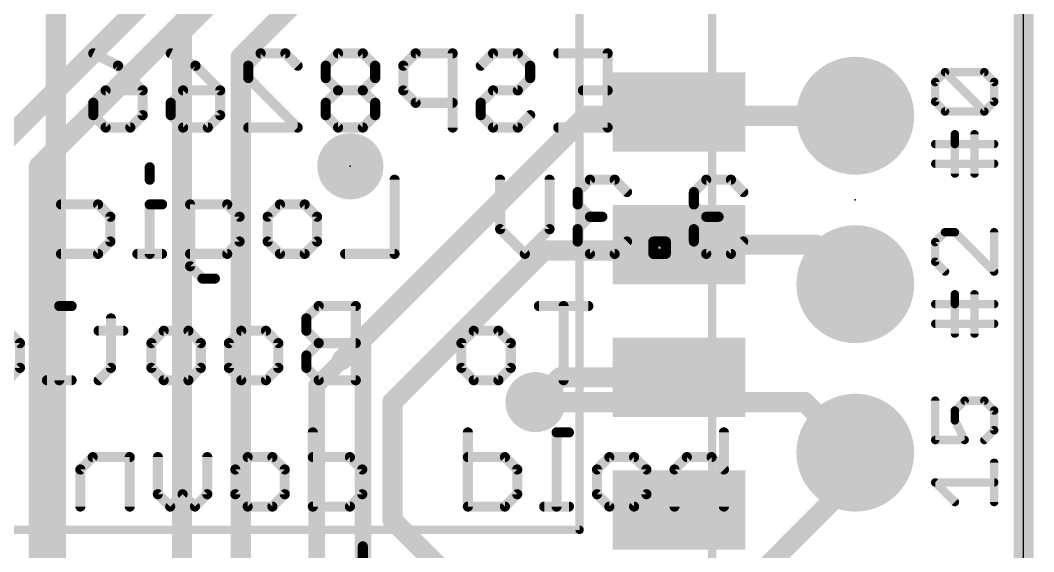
# Model space of a CAD drawing. Extents: x -0.2 to 25.6, y -0.2 to 38.2.
# Drawn here: x 10.26 to 25.55, y 15.02 to 23.03 of the extents above; entities that cross this region are included whole.
import ezdxf

# ---------------------------------------------------------------- set-up
doc = ezdxf.new("R2010")
doc.units = 0
for name, color, linetype in [('1', 12, 'CONTINUOUS'), ('16', 132, 'CONTINUOUS'), ('17', 110, 'CONTINUOUS'), ('18', 110, 'CONTINUOUS'), ('20', 53, 'CONTINUOUS'), ('21', 40, 'CONTINUOUS'), ('22', 6, 'CONTINUOUS'), ('23', 53, 'CONTINUOUS')]:
    doc.layers.add(name, color=color, linetype=linetype)

# ---------------------------------------------------------------- blocks, each defined once
blk = doc.blocks.new('PIE')
at = {"const_width": 0.5}
blk.add_lwpolyline([(0, -0.25, 1), (0, 0.25, 1), (0, -0.25)], format="xyb", dxfattribs=at)
blk = doc.blocks.new('ROUNDP')
at = {"const_width": 0.5}
blk.add_lwpolyline([(0, -0.25, 1), (0, 0.25, 1), (0, -0.25)], format="xyb", dxfattribs=at)
blk = doc.blocks.new('RECT')
blk.add_solid([(-0.5, -0.5), (0.5, -0.5), (-0.5, 0.5), (0.5, 0.5)])
blk = doc.blocks.new('ROUNDV')
at = {"const_width": 0.5}
blk.add_lwpolyline([(0, -0.25, 1), (0, 0.25, 1), (0, -0.25)], format="xyb", dxfattribs=at)

msp = doc.modelspace()

# ---------------------------------------------------------------- linework, layer by layer
at = {"layer": '1'}
for points, const_width in [([(25.4, 32.512), (25.4, 0)], 0.3048), ([(13.589, 22.479), (18.756, 27.646)], 0.3048), ([(12.7, 22.86), (13.716, 23.876)], 0.3048), ([(10.795, 23.749), (10.795, 13.081)], 0.3048), ([(12.7, 13.081), (12.7, 22.86)], 0.3048), ([(13.589, 11.43), (13.589, 22.479)], 0.3048), ([(15.113, 17.907), (18.796, 21.59)], 0.3048), ([(18.796, 21.59), (20.144, 21.59)], 0.3048), ([(20.144, 21.59), (20.2, 21.646)], 0.3048), ([(20.144, 21.59), (22.86, 21.59)], 0.3048), ([(20.112, 19.558), (20.2, 19.646)], 0.3048), ([(20.2, 19.646), (22.264, 19.646)], 0.3048), ([(22.264, 19.646), (22.86, 19.05)], 0.3048), ([(15.875, 17.272), (18.161, 19.558)], 0.3048), ([(18.161, 19.558), (20.112, 19.558)], 0.3048), ([(14.732, 17.526), (15.113, 17.907)], 0.254), ([(18.408, 17.646), (18.034, 17.272)], 0.3048), ([(20.2, 17.646), (18.408, 17.646)], 0.3048), ([(14.732, 13.015), (14.732, 17.526)], 0.254), ([(15.875, 15.494), (15.875, 17.272)], 0.3048), ([(22.86, 16.129), (22.86, 16.51)], 0.3048), ([(21.336, 14.605), (22.86, 16.129)], 0.3048), ([(15.875, 15.494), (18.161, 13.208)], 0.3048)]:
    msp.add_lwpolyline(points, dxfattribs=dict(at, const_width=const_width))
for points, const_width in [([(12.7762, 22.86, 1), (12.6238, 22.86)], 0.1524), ([(12.6461, 22.9139, 1), (12.7539, 22.8061)], 0.1524), ([(13.6652, 22.479, 1), (13.5128, 22.479)], 0.1524), ([(13.5351, 22.5329, 1), (13.6429, 22.4251)], 0.1524), ([(18.796, 21.6662, 1), (18.796, 21.5138)], 0.1524), ([(18.8499, 21.5361, 1), (18.7421, 21.6439)], 0.1524), ([(20.144, 21.6662, 1), (20.144, 21.5138)], 0.1524), ([(20.0901, 21.6439, 1), (20.1979, 21.5361)], 0.1524), ([(20.144, 21.5138, 1), (20.144, 21.6662)], 0.1524), ([(20.2539, 21.5921, 1), (20.1461, 21.6999)], 0.1524), ([(22.86, 21.5138, 1), (22.86, 21.6662)], 0.1524), ([(20.2, 19.7222, 1), (20.2, 19.5698)], 0.1524), ([(20.2539, 19.5921, 1), (20.1461, 19.6999)], 0.1524), ([(22.3179, 19.6999, 1), (22.2101, 19.5921)], 0.1524), ([(22.264, 19.5698, 1), (22.264, 19.7222)], 0.1524), ([(18.161, 19.6342, 1), (18.161, 19.4818)], 0.1524), ([(18.2149, 19.5041, 1), (18.1071, 19.6119)], 0.1524), ([(20.0581, 19.6119, 1), (20.1659, 19.5041)], 0.1524), ([(20.112, 19.4818, 1), (20.112, 19.6342)], 0.1524), ([(22.8061, 18.9961, 1), (22.9139, 19.1039)], 0.1524), ([(15.0591, 17.9609, 1), (15.1669, 17.8531)], 0.1524), ([(15.1579, 17.8621, 1), (15.0681, 17.9519)], 0.127), ([(18.408, 17.7222, 1), (18.408, 17.5698)], 0.1524), ([(18.4619, 17.5921, 1), (18.3541, 17.6999)], 0.1524), ([(20.2, 17.5698, 1), (20.2, 17.7222)], 0.1524), ([(14.7955, 17.526, 1), (14.6685, 17.526)], 0.127), ([(14.6871, 17.5709, 1), (14.7769, 17.4811)], 0.127), ([(15.9512, 17.272, 1), (15.7988, 17.272)], 0.1524), ([(15.8211, 17.3259, 1), (15.9289, 17.2181)], 0.1524), ([(17.9801, 17.3259, 1), (18.0879, 17.2181)], 0.1524), ([(22.9362, 16.51, 1), (22.7838, 16.51)], 0.1524), ([(22.9139, 16.0751, 1), (22.8061, 16.1829)], 0.1524), ([(22.7838, 16.129, 1), (22.9362, 16.129)], 0.1524), ([(15.9289, 15.5479, 1), (15.8211, 15.4401)], 0.1524), ([(15.7988, 15.494, 1), (15.9512, 15.494)], 0.1524)]:
    msp.add_lwpolyline(points, format="xyb", dxfattribs=dict(at, const_width=const_width))
at = {"layer": '16'}
for points, const_width in [([(25.4, 32.512), (25.4, 0)], 0.3048), ([(10.541, 20.828), (13.589, 23.876)], 0.3048), ([(8.382, 19.558), (12.192, 23.368)], 0.3048), ([(15.4305, 18.2245), (18.796, 21.59)], 0.254), ([(18.796, 21.59), (22.86, 21.59)], 0.254), ([(10.541, 9.779), (10.541, 20.828)], 0.3048), ([(15.4305, 8.8265), (15.4305, 18.2245)], 0.254), ([(18.034, 17.272), (22.098, 17.272)], 0.3048), ([(22.098, 17.272), (22.86, 16.51)], 0.3048)]:
    msp.add_lwpolyline(points, dxfattribs=dict(at, const_width=const_width))
for points, const_width in [([(18.796, 21.6535, 1), (18.796, 21.5265)], 0.127), ([(18.8409, 21.5451, 1), (18.7511, 21.6349)], 0.127), ([(22.86, 21.5265, 1), (22.86, 21.6535)], 0.127), ([(10.6172, 20.828, 1), (10.4648, 20.828)], 0.1524), ([(10.4871, 20.8819, 1), (10.5949, 20.7741)], 0.1524), ([(15.494, 18.2245, 1), (15.367, 18.2245)], 0.127), ([(15.3856, 18.2694, 1), (15.4754, 18.1796)], 0.127), ([(18.034, 17.3482, 1), (18.034, 17.1958)], 0.1524), ([(22.1519, 17.3259, 1), (22.0441, 17.2181)], 0.1524), ([(22.098, 17.1958, 1), (22.098, 17.3482)], 0.1524), ([(22.8061, 16.4561, 1), (22.9139, 16.5639)], 0.1524)]:
    msp.add_lwpolyline(points, format="xyb", dxfattribs=dict(at, const_width=const_width))
at = {"layer": '20'}
msp.add_line((25.4, 2.54), (25.4, 35.56), dxfattribs=at)
at = {"layer": '21', "const_width": 0.127}
for points in [[(20.7, 38.146), (20.7, 14.146)], [(18.7, 30.346), (18.7, 15.346)], [(24.0657, 22.0984), (24.214, 22.2467)], [(24.214, 22.2467), (24.8072, 22.2467)], [(24.8072, 21.6535), (24.214, 22.2467)], [(24.8072, 22.2467), (24.9555, 22.0984)], [(24.0657, 21.8018), (24.0657, 22.0984)], [(24.9555, 22.0984), (24.9555, 21.8018)], [(24.214, 21.6535), (24.0657, 21.8018)], [(24.8072, 21.6535), (24.214, 21.6535)], [(24.9555, 21.8018), (24.8072, 21.6535)], [(24.3623, 21.1629), (24.3623, 21.3112)], [(24.6589, 20.718), (24.6589, 21.3112)], [(24.0657, 21.1629), (24.9555, 21.1629)], [(24.3623, 20.718), (24.3623, 21.1629)], [(24.9555, 20.8663), (24.0657, 20.8663)], [(24.214, 19.8337), (24.0657, 19.6854)], [(24.3623, 19.8337), (24.214, 19.8337)], [(24.9555, 19.2405), (24.3623, 19.8337)], [(24.9555, 19.8337), (24.9555, 19.2405)], [(24.0657, 19.6854), (24.0657, 19.3888)], [(24.0657, 19.3888), (24.214, 19.2405)], [(24.0657, 18.7499), (24.9555, 18.7499)], [(24.3623, 18.7499), (24.3623, 18.8982)], [(24.3623, 18.305), (24.3623, 18.7499)], [(24.6589, 18.305), (24.6589, 18.8982)], [(24.9555, 18.4533), (24.0657, 18.4533)], [(24.0657, 17.2937), (24.0657, 16.7005)], [(24.3623, 17.1454), (24.5106, 17.2937)], [(24.5106, 17.2937), (24.8072, 17.2937)], [(24.8072, 17.2937), (24.9555, 17.1454)], [(24.3623, 16.9971), (24.3623, 17.1454)], [(24.9555, 17.1454), (24.9555, 16.8488)], [(24.5106, 16.7005), (24.3623, 16.9971)], [(24.9555, 16.8488), (24.8072, 16.7005)], [(24.0657, 16.7005), (24.5106, 16.7005)], [(24.9555, 15.765), (24.9555, 16.3582)], [(24.3623, 15.765), (24.0657, 16.0616)], [(24.0657, 16.0616), (24.9555, 16.0616)], [(18.7, 15.346), (6.7, 15.346)]]:
    msp.add_lwpolyline(points, dxfattribs=at)
at = {"layer": '21', "const_width": 0.0635}
for points in [[(24.214, 22.2784, 1), (24.214, 22.2149)], [(24.2365, 22.2691, 1), (24.1916, 22.2242)], [(24.2365, 22.2242, 1), (24.1916, 22.2691)], [(24.8297, 22.2691, 1), (24.7848, 22.2242)], [(24.8072, 22.2149, 1), (24.8072, 22.2784)], [(24.0975, 22.0984, 1), (24.034, 22.0984)], [(24.0433, 22.1208, 1), (24.0882, 22.0759)], [(24.9872, 22.0984, 1), (24.9238, 22.0984)], [(24.933, 22.0759, 1), (24.978, 22.1208)], [(24.0882, 21.8242, 1), (24.0433, 21.7793)], [(24.034, 21.8018, 1), (24.0975, 21.8018)], [(24.214, 21.6852, 1), (24.214, 21.6218)], [(24.8072, 21.6218, 1), (24.8072, 21.6852)], [(24.9238, 21.8018, 1), (24.9872, 21.8018)], [(24.978, 21.7793, 1), (24.933, 21.8242)], [(24.1916, 21.631, 1), (24.2365, 21.676)], [(24.7848, 21.676, 1), (24.8297, 21.631)], [(24.7848, 21.631, 1), (24.8297, 21.676)], [(24.3941, 21.3112, 1), (24.3306, 21.3112)], [(24.6907, 21.3112, 1), (24.6272, 21.3112)], [(24.0657, 21.1946, 1), (24.0657, 21.1311)], [(24.3941, 21.1629, 1), (24.3306, 21.1629)], [(24.3306, 21.1629, 1), (24.3941, 21.1629)], [(24.9555, 21.1311, 1), (24.9555, 21.1946)], [(24.0657, 20.898, 1), (24.0657, 20.8345)], [(24.9555, 20.8345, 1), (24.9555, 20.898)], [(24.3306, 20.718, 1), (24.3941, 20.718)], [(24.6272, 20.718, 1), (24.6907, 20.718)], [(24.214, 19.8654, 1), (24.214, 19.8019)], [(24.2365, 19.8112, 1), (24.1916, 19.8561)], [(24.3848, 19.8561, 1), (24.3399, 19.8112)], [(24.3623, 19.8019, 1), (24.3623, 19.8654)], [(24.9872, 19.8337, 1), (24.9238, 19.8337)], [(24.0975, 19.6854, 1), (24.034, 19.6854)], [(24.0433, 19.7078, 1), (24.0882, 19.6629)], [(24.0882, 19.4112, 1), (24.0433, 19.3663)], [(24.034, 19.3888, 1), (24.0975, 19.3888)], [(24.1916, 19.218, 1), (24.2365, 19.263)], [(24.9238, 19.2405, 1), (24.9872, 19.2405)], [(24.933, 19.218, 1), (24.978, 19.263)], [(24.0657, 18.7816, 1), (24.0657, 18.7181)], [(24.3941, 18.8982, 1), (24.3306, 18.8982)], [(24.3941, 18.7499, 1), (24.3306, 18.7499)], [(24.6907, 18.8982, 1), (24.6272, 18.8982)], [(24.9555, 18.7181, 1), (24.9555, 18.7816)], [(24.3306, 18.7499, 1), (24.3941, 18.7499)], [(24.0657, 18.485, 1), (24.0657, 18.4215)], [(24.9555, 18.4215, 1), (24.9555, 18.485)], [(24.3306, 18.305, 1), (24.3941, 18.305)], [(24.6272, 18.305, 1), (24.6907, 18.305)], [(24.0975, 17.2937, 1), (24.034, 17.2937)], [(24.5106, 17.3254, 1), (24.5106, 17.2619)], [(24.5331, 17.2712, 1), (24.4882, 17.3161)], [(24.8297, 17.3161, 1), (24.7848, 17.2712)], [(24.8072, 17.2619, 1), (24.8072, 17.3254)], [(24.3941, 17.1454, 1), (24.3306, 17.1454)], [(24.3399, 17.1678, 1), (24.3848, 17.1229)], [(24.9872, 17.1454, 1), (24.9238, 17.1454)], [(24.933, 17.1229, 1), (24.978, 17.1678)], [(24.3907, 17.0113, 1), (24.3339, 16.9829)], [(24.3306, 16.9971, 1), (24.3941, 16.9971)], [(24.9238, 16.8488, 1), (24.9872, 16.8488)], [(24.978, 16.8263, 1), (24.933, 16.8712)], [(24.0657, 16.7323, 1), (24.0657, 16.6688)], [(24.034, 16.7005, 1), (24.0975, 16.7005)], [(24.4822, 16.6863, 1), (24.539, 16.7147)], [(24.5106, 16.6688, 1), (24.5106, 16.7323)], [(24.7848, 16.723, 1), (24.8297, 16.678)], [(24.9872, 16.3582, 1), (24.9238, 16.3582)], [(24.0657, 16.0933, 1), (24.0657, 16.0298)], [(24.0882, 16.084, 1), (24.0433, 16.0391)], [(24.9555, 16.0298, 1), (24.9555, 16.0933)], [(24.3399, 15.7425, 1), (24.3848, 15.7874)], [(24.9238, 15.765, 1), (24.9872, 15.765)], [(18.6683, 15.346, 1), (18.7317, 15.346)], [(18.7, 15.3142, 1), (18.7, 15.3778)]]:
    msp.add_lwpolyline(points, format="xyb", dxfattribs=at)
at = {"layer": '22', "const_width": 0.1524}
for points in [[(11.3613, 22.5308), (11.7342, 22.3443)], [(12.5307, 22.5308), (12.9036, 22.3443)], [(13.7001, 22.3443), (13.8865, 22.5308)], [(13.8865, 22.5308), (14.2594, 22.5308)], [(14.2594, 22.5308), (14.4458, 22.3443)], [(15.0559, 22.5308), (14.8695, 22.3443)], [(15.4288, 22.5308), (15.0559, 22.5308)], [(15.6152, 22.3443), (15.4288, 22.5308)], [(16.2253, 22.5308), (16.0389, 22.3443)], [(16.7846, 22.5308), (16.2253, 22.5308)], [(16.7846, 21.4122), (16.7846, 22.5308)], [(17.2083, 22.3443), (17.3947, 22.5308)], [(17.3947, 22.5308), (17.7676, 22.5308)], [(17.7676, 22.5308), (17.954, 22.3443)], [(18.3777, 22.5308), (19.1234, 22.5308)], [(19.1234, 22.5308), (19.1234, 21.4122)], [(11.7342, 22.3443), (12.107, 21.9715)], [(12.9036, 22.3443), (13.2764, 21.9715)], [(13.7001, 22.1579), (13.7001, 22.3443)], [(14.8695, 22.3443), (14.8695, 22.1579)], [(15.6152, 22.1579), (15.6152, 22.3443)], [(16.0389, 22.3443), (16.0389, 21.9715)], [(17.954, 22.3443), (17.954, 22.1579)], [(14.4458, 21.4122), (13.7001, 22.1579)], [(14.8695, 22.1579), (15.0559, 21.9715)], [(15.4288, 21.9715), (15.6152, 22.1579)], [(17.954, 22.1579), (17.7676, 21.9715)], [(11.3613, 21.7851), (11.5477, 21.9715)], [(11.5477, 21.9715), (12.107, 21.9715)], [(12.107, 21.9715), (12.107, 21.5986)], [(12.5307, 21.7851), (12.7171, 21.9715)], [(12.7171, 21.9715), (13.2764, 21.9715)], [(13.2764, 21.9715), (13.2764, 21.5986)], [(15.0559, 21.9715), (14.8695, 21.7851)], [(15.4288, 21.9715), (15.0559, 21.9715)], [(15.6152, 21.7851), (15.4288, 21.9715)], [(16.0389, 21.9715), (16.2253, 21.7851)], [(17.3947, 21.9715), (17.2083, 21.7851)], [(17.7676, 21.9715), (17.3947, 21.9715)], [(19.1234, 21.9715), (18.7505, 21.9715)], [(11.3613, 21.5986), (11.3613, 21.7851)], [(12.5307, 21.5986), (12.5307, 21.7851)], [(14.8695, 21.7851), (14.8695, 21.5986)], [(15.6152, 21.5986), (15.6152, 21.7851)], [(16.2253, 21.7851), (16.7846, 21.7851)], [(17.2083, 21.7851), (17.2083, 21.5986)], [(11.5477, 21.4122), (11.3613, 21.5986)], [(12.107, 21.5986), (11.9206, 21.4122)], [(12.7171, 21.4122), (12.5307, 21.5986)], [(13.2764, 21.5986), (13.09, 21.4122)], [(14.8695, 21.5986), (15.0559, 21.4122)], [(15.4288, 21.4122), (15.6152, 21.5986)], [(17.2083, 21.5986), (17.3947, 21.4122)], [(17.7676, 21.4122), (17.954, 21.5986)], [(11.9206, 21.4122), (11.5477, 21.4122)], [(13.09, 21.4122), (12.7171, 21.4122)], [(13.7001, 21.4122), (14.4458, 21.4122)], [(15.0559, 21.4122), (15.4288, 21.4122)], [(17.3947, 21.4122), (17.7676, 21.4122)], [(19.1234, 21.4122), (18.3777, 21.4122)], [(12.2129, 20.8122), (12.2129, 20.6258)], [(15.9076, 20.6258), (15.9076, 19.5072)], [(17.5007, 19.8801), (17.5007, 20.6258)], [(18.2464, 20.6258), (18.2464, 19.8801)], [(18.8565, 20.6258), (18.67, 20.4393)], [(19.2293, 20.6258), (18.8565, 20.6258)], [(19.4157, 20.4393), (19.2293, 20.6258)], [(20.6106, 20.6258), (20.4241, 20.4393)], [(20.9834, 20.6258), (20.6106, 20.6258)], [(21.1698, 20.4393), (20.9834, 20.6258)], [(18.67, 20.4393), (18.67, 20.2529)], [(20.4241, 20.4393), (20.4241, 20.2529)], [(10.8741, 20.2529), (11.4333, 20.2529)], [(11.4333, 20.2529), (11.6198, 20.0665)], [(12.3994, 20.2529), (12.2129, 20.2529)], [(12.2129, 20.2529), (12.2129, 19.5072)], [(12.8231, 19.3208), (12.8231, 20.2529)], [(12.8231, 20.2529), (13.3823, 20.2529)], [(13.3823, 20.2529), (13.5688, 20.0665)], [(13.9925, 20.0665), (14.1789, 20.2529)], [(14.1789, 20.2529), (14.5517, 20.2529)], [(14.5517, 20.2529), (14.7382, 20.0665)], [(18.67, 20.2529), (18.8565, 20.0665)], [(20.4241, 20.2529), (20.6106, 20.0665)], [(11.6198, 20.0665), (11.6198, 19.6936)], [(13.5688, 20.0665), (13.5688, 19.6936)], [(13.9925, 19.6936), (13.9925, 20.0665)], [(14.7382, 20.0665), (14.7382, 19.6936)], [(18.8565, 20.0665), (18.67, 19.8801)], [(18.8565, 20.0665), (19.0429, 20.0665)], [(20.6106, 20.0665), (20.4241, 19.8801)], [(20.6106, 20.0665), (20.797, 20.0665)], [(17.8735, 19.5072), (17.5007, 19.8801)], [(18.2464, 19.8801), (17.8735, 19.5072)], [(18.67, 19.8801), (18.67, 19.6936)], [(20.4241, 19.8801), (20.4241, 19.6936)], [(11.6198, 19.6936), (11.4333, 19.5072)], [(13.5688, 19.6936), (13.3823, 19.5072)], [(14.1789, 19.5072), (13.9925, 19.6936)], [(14.7382, 19.6936), (14.5517, 19.5072)], [(18.67, 19.6936), (18.8565, 19.5072)], [(19.2293, 19.5072), (19.4157, 19.6936)], [(20.0004, 19.6936), (19.814, 19.6936)], [(19.814, 19.6936), (19.814, 19.5072)], [(20.0004, 19.5072), (20.0004, 19.6936)], [(20.4241, 19.6936), (20.6106, 19.5072)], [(20.9834, 19.5072), (21.1698, 19.6936)], [(11.4333, 19.5072), (10.8741, 19.5072)], [(12.3994, 19.5072), (12.0265, 19.5072)], [(13.3823, 19.5072), (12.8231, 19.5072)], [(14.5517, 19.5072), (14.1789, 19.5072)], [(15.9076, 19.5072), (15.1619, 19.5072)], [(18.8565, 19.5072), (19.2293, 19.5072)], [(19.814, 19.5072), (20.0004, 19.5072)], [(20.6106, 19.5072), (20.9834, 19.5072)], [(13.0095, 19.1344), (12.8231, 19.3208)], [(13.1959, 19.1344), (13.0095, 19.1344)], [(11.0351, 18.7208), (10.8486, 18.7208)], [(10.8486, 18.7208), (10.8486, 17.6022)], [(14.7636, 18.7208), (14.5772, 18.5343)], [(15.3229, 18.7208), (14.7636, 18.7208)], [(15.3229, 17.6022), (15.3229, 18.7208)], [(18.831, 18.7208), (18.0853, 18.7208)], [(18.4582, 17.6022), (18.4582, 18.7208)], [(11.6282, 18.5343), (11.6282, 17.7886)], [(14.5772, 18.5343), (14.5772, 18.3479)], [(10.069, 18.3479), (10.2555, 18.1615)], [(11.8147, 18.3479), (11.4418, 18.3479)], [(12.2384, 18.1615), (12.4248, 18.3479)], [(12.4248, 18.3479), (12.7976, 18.3479)], [(12.7976, 18.3479), (12.9841, 18.1615)], [(13.4078, 18.1615), (13.5942, 18.3479)], [(13.5942, 18.3479), (13.967, 18.3479)], [(13.967, 18.3479), (14.1535, 18.1615)], [(14.5772, 18.3479), (14.7636, 18.1615)], [(16.9159, 18.1615), (17.1024, 18.3479)], [(17.1024, 18.3479), (17.4752, 18.3479)], [(17.4752, 18.3479), (17.6617, 18.1615)], [(10.2555, 18.1615), (10.2555, 17.7886)], [(12.2384, 17.7886), (12.2384, 18.1615)], [(12.9841, 18.1615), (12.9841, 17.7886)], [(13.4078, 17.7886), (13.4078, 18.1615)], [(14.1535, 18.1615), (14.1535, 17.7886)], [(14.7636, 18.1615), (14.5772, 17.975)], [(15.3229, 18.1615), (14.7636, 18.1615)], [(16.9159, 17.7886), (16.9159, 18.1615)], [(17.6617, 18.1615), (17.6617, 17.7886)], [(14.5772, 17.975), (14.5772, 17.7886)], [(10.2555, 17.7886), (10.069, 17.6022)], [(11.6282, 17.7886), (11.4418, 17.6022)], [(12.4248, 17.6022), (12.2384, 17.7886)], [(12.9841, 17.7886), (12.7976, 17.6022)], [(13.5942, 17.6022), (13.4078, 17.7886)], [(14.1535, 17.7886), (13.967, 17.6022)], [(14.5772, 17.7886), (14.7636, 17.6022)], [(17.1024, 17.6022), (16.9159, 17.7886)], [(17.6617, 17.7886), (17.4752, 17.6022)], [(11.0351, 17.6022), (10.6622, 17.6022)], [(12.7976, 17.6022), (12.4248, 17.6022)], [(13.967, 17.6022), (13.5942, 17.6022)], [(14.7636, 17.6022), (15.3229, 17.6022)], [(17.4752, 17.6022), (17.1024, 17.6022)], [(14.6746, 16.8158), (14.6746, 15.6972)], [(17.0134, 16.8158), (17.0134, 15.6972)], [(18.5387, 16.8158), (18.3523, 16.8158)], [(18.3523, 16.8158), (18.3523, 15.6972)], [(20.8775, 16.8158), (20.8775, 15.6972)], [(11.3528, 16.4429), (11.1664, 16.2565)], [(11.9121, 16.4429), (11.3528, 16.4429)], [(11.9121, 15.6972), (11.9121, 16.4429)], [(12.3358, 15.8836), (12.3358, 16.4429)], [(13.0815, 16.4429), (13.0815, 15.8836)], [(13.5052, 16.2565), (13.6916, 16.4429)], [(13.6916, 16.4429), (14.0645, 16.4429)], [(14.0645, 16.4429), (14.2509, 16.2565)], [(15.2339, 16.4429), (14.6746, 16.4429)], [(15.4203, 16.2565), (15.2339, 16.4429)], [(17.5727, 16.4429), (17.0134, 16.4429)], [(17.7591, 16.2565), (17.5727, 16.4429)], [(18.9624, 16.2565), (19.1488, 16.4429)], [(19.1488, 16.4429), (19.5217, 16.4429)], [(19.5217, 16.4429), (19.7081, 16.2565)], [(20.3182, 16.4429), (20.1318, 16.2565)], [(20.6911, 16.4429), (20.3182, 16.4429)], [(20.8775, 16.2565), (20.6911, 16.4429)], [(11.1664, 16.2565), (11.1664, 15.6972)], [(13.5052, 15.8836), (13.5052, 16.2565)], [(14.2509, 16.2565), (14.2509, 15.8836)], [(15.4203, 15.8836), (15.4203, 16.2565)], [(17.7591, 15.8836), (17.7591, 16.2565)], [(18.9624, 15.8836), (18.9624, 16.2565)], [(19.7081, 16.2565), (19.7081, 15.8836)], [(20.1318, 16.2565), (20.1318, 15.6972)], [(12.5222, 15.6972), (12.3358, 15.8836)], [(12.7087, 15.8836), (12.5222, 15.6972)], [(12.8951, 15.6972), (12.7087, 15.8836)], [(13.0815, 15.8836), (12.8951, 15.6972)], [(13.6916, 15.6972), (13.5052, 15.8836)], [(14.2509, 15.8836), (14.0645, 15.6972)], [(15.2339, 15.6972), (15.4203, 15.8836)], [(17.5727, 15.6972), (17.7591, 15.8836)], [(19.1488, 15.6972), (18.9624, 15.8836)], [(19.7081, 15.8836), (19.5217, 15.6972)], [(14.0645, 15.6972), (13.6916, 15.6972)], [(14.6746, 15.6972), (15.2339, 15.6972)], [(17.0134, 15.6972), (17.5727, 15.6972)], [(18.5387, 15.6972), (18.1659, 15.6972)], [(19.5217, 15.6972), (19.1488, 15.6972)], [(15.4288, 15.0972), (15.4288, 14.9108)]]:
    msp.add_lwpolyline(points, dxfattribs=at)
at = {"layer": '22', "const_width": 0.0762}
for points in [[(11.3784, 22.5648, 1), (11.3443, 22.4967)], [(12.5477, 22.5648, 1), (12.5137, 22.4967)], [(13.8865, 22.5689, 1), (13.8865, 22.4927)], [(13.9135, 22.5038, 1), (13.8596, 22.5577)], [(14.2863, 22.5577, 1), (14.2324, 22.5038)], [(14.2594, 22.4927, 1), (14.2594, 22.5689)], [(15.0559, 22.5689, 1), (15.0559, 22.4927)], [(15.0829, 22.5038, 1), (15.029, 22.5577)], [(15.4557, 22.5577, 1), (15.4018, 22.5038)], [(15.4288, 22.4927, 1), (15.4288, 22.5689)], [(16.2253, 22.5689, 1), (16.2253, 22.4927)], [(16.2523, 22.5038, 1), (16.1984, 22.5577)], [(16.8227, 22.5308, 1), (16.7465, 22.5308)], [(16.7846, 22.4927, 1), (16.7846, 22.5689)], [(17.3947, 22.5689, 1), (17.3947, 22.4927)], [(17.4217, 22.5038, 1), (17.3678, 22.5577)], [(17.7945, 22.5577, 1), (17.7406, 22.5038)], [(17.7676, 22.4927, 1), (17.7676, 22.5689)], [(18.3777, 22.5689, 1), (18.3777, 22.4927)], [(19.1615, 22.5308, 1), (19.0853, 22.5308)], [(19.1234, 22.4927, 1), (19.1234, 22.5689)], [(11.7611, 22.3713, 1), (11.7072, 22.3174)], [(11.7171, 22.3103, 1), (11.7512, 22.3784)], [(12.9305, 22.3713, 1), (12.8766, 22.3174)], [(12.8865, 22.3103, 1), (12.9206, 22.3784)], [(13.7382, 22.3443, 1), (13.662, 22.3443)], [(13.6732, 22.3713, 1), (13.727, 22.3174)], [(14.4189, 22.3174, 1), (14.4728, 22.3713)], [(14.9076, 22.3443, 1), (14.8314, 22.3443)], [(14.8426, 22.3713, 1), (14.8964, 22.3174)], [(15.6533, 22.3443, 1), (15.5771, 22.3443)], [(15.5883, 22.3174, 1), (15.6421, 22.3713)], [(16.077, 22.3443, 1), (16.0008, 22.3443)], [(16.012, 22.3713, 1), (16.0658, 22.3174)], [(17.1814, 22.3713, 1), (17.2352, 22.3174)], [(17.9921, 22.3443, 1), (17.9159, 22.3443)], [(17.9271, 22.3174, 1), (17.9809, 22.3713)], [(13.662, 22.1579, 1), (13.7382, 22.1579)], [(13.727, 22.1848, 1), (13.6732, 22.131)], [(14.8314, 22.1579, 1), (14.9076, 22.1579)], [(14.8964, 22.1848, 1), (14.8426, 22.131)], [(15.5771, 22.1579, 1), (15.6533, 22.1579)], [(15.6421, 22.131, 1), (15.5883, 22.1848)], [(17.9159, 22.1579, 1), (17.9921, 22.1579)], [(17.9809, 22.131, 1), (17.9271, 22.1848)], [(11.5477, 22.0096, 1), (11.5477, 21.9334)], [(11.5747, 21.9445, 1), (11.5208, 21.9984)], [(12.1451, 21.9715, 1), (12.0689, 21.9715)], [(12.0801, 21.9445, 1), (12.134, 21.9984)], [(12.107, 21.9334, 1), (12.107, 22.0096)], [(12.7171, 22.0096, 1), (12.7171, 21.9334)], [(12.7441, 21.9445, 1), (12.6902, 21.9984)], [(13.3145, 21.9715, 1), (13.2383, 21.9715)], [(13.2495, 21.9445, 1), (13.3034, 21.9984)], [(13.2764, 21.9334, 1), (13.2764, 22.0096)], [(15.0559, 22.0096, 1), (15.0559, 21.9334)], [(15.0829, 21.9445, 1), (15.029, 21.9984)], [(15.029, 21.9445, 1), (15.0829, 21.9984)], [(15.4557, 21.9984, 1), (15.4018, 21.9445)], [(15.4018, 21.9984, 1), (15.4557, 21.9445)], [(15.4288, 21.9334, 1), (15.4288, 22.0096)], [(16.0658, 21.9984, 1), (16.012, 21.9445)], [(17.3947, 22.0096, 1), (17.3947, 21.9334)], [(17.4217, 21.9445, 1), (17.3678, 21.9984)], [(17.7406, 21.9984, 1), (17.7945, 21.9445)], [(17.7676, 21.9334, 1), (17.7676, 22.0096)], [(18.7505, 22.0096, 1), (18.7505, 21.9334)], [(19.1234, 21.9334, 1), (19.1234, 22.0096)], [(16.0008, 21.9715, 1), (16.077, 21.9715)], [(11.3994, 21.7851, 1), (11.3232, 21.7851)], [(11.3344, 21.812, 1), (11.3883, 21.7581)], [(12.5688, 21.7851, 1), (12.4926, 21.7851)], [(12.5038, 21.812, 1), (12.5576, 21.7581)], [(14.9076, 21.7851, 1), (14.8314, 21.7851)], [(14.8426, 21.812, 1), (14.8964, 21.7581)], [(15.6533, 21.7851, 1), (15.5771, 21.7851)], [(15.5883, 21.7581, 1), (15.6421, 21.812)], [(16.2253, 21.8232, 1), (16.2253, 21.747)], [(16.1984, 21.7581, 1), (16.2523, 21.812)], [(16.7846, 21.747, 1), (16.7846, 21.8232)], [(17.2464, 21.7851, 1), (17.1702, 21.7851)], [(17.1814, 21.812, 1), (17.2352, 21.7581)], [(11.3883, 21.6256, 1), (11.3344, 21.5717)], [(11.3232, 21.5986, 1), (11.3994, 21.5986)], [(12.0689, 21.5986, 1), (12.1451, 21.5986)], [(12.134, 21.5717, 1), (12.0801, 21.6256)], [(12.5576, 21.6256, 1), (12.5038, 21.5717)], [(12.4926, 21.5986, 1), (12.5688, 21.5986)], [(13.2383, 21.5986, 1), (13.3145, 21.5986)], [(13.3034, 21.5717, 1), (13.2495, 21.6256)], [(14.8964, 21.6256, 1), (14.8426, 21.5717)], [(14.8314, 21.5986, 1), (14.9076, 21.5986)], [(15.5771, 21.5986, 1), (15.6533, 21.5986)], [(15.6421, 21.5717, 1), (15.5883, 21.6256)], [(17.2352, 21.6256, 1), (17.1814, 21.5717)], [(17.1702, 21.5986, 1), (17.2464, 21.5986)], [(17.9809, 21.5717, 1), (17.9271, 21.6256)], [(11.5477, 21.4503, 1), (11.5477, 21.3741)], [(11.5208, 21.3853, 1), (11.5747, 21.4391)], [(11.8936, 21.4391, 1), (11.9475, 21.3853)], [(11.9206, 21.3741, 1), (11.9206, 21.4503)], [(12.7171, 21.4503, 1), (12.7171, 21.3741)], [(12.6902, 21.3853, 1), (12.7441, 21.4391)], [(13.063, 21.4391, 1), (13.1169, 21.3853)], [(13.09, 21.3741, 1), (13.09, 21.4503)], [(13.7001, 21.4503, 1), (13.7001, 21.3741)], [(14.4189, 21.3853, 1), (14.4728, 21.4391)], [(14.4458, 21.3741, 1), (14.4458, 21.4503)], [(15.0559, 21.4503, 1), (15.0559, 21.3741)], [(15.029, 21.3853, 1), (15.0829, 21.4391)], [(15.4018, 21.4391, 1), (15.4557, 21.3853)], [(15.4288, 21.3741, 1), (15.4288, 21.4503)], [(16.7465, 21.4122, 1), (16.8227, 21.4122)], [(17.3947, 21.4503, 1), (17.3947, 21.3741)], [(17.3678, 21.3853, 1), (17.4217, 21.4391)], [(17.7406, 21.4391, 1), (17.7945, 21.3853)], [(17.7676, 21.3741, 1), (17.7676, 21.4503)], [(18.3777, 21.4503, 1), (18.3777, 21.3741)], [(19.0853, 21.4122, 1), (19.1615, 21.4122)], [(19.1234, 21.3741, 1), (19.1234, 21.4503)], [(12.251, 20.8122, 1), (12.1748, 20.8122)], [(12.1748, 20.6258, 1), (12.251, 20.6258)], [(15.9457, 20.6258, 1), (15.8695, 20.6258)], [(17.5388, 20.6258, 1), (17.4626, 20.6258)], [(18.2845, 20.6258, 1), (18.2083, 20.6258)], [(18.8565, 20.6639, 1), (18.8565, 20.5877)], [(18.8834, 20.5988, 1), (18.8295, 20.6527)], [(19.2563, 20.6527, 1), (19.2024, 20.5988)], [(19.2293, 20.5877, 1), (19.2293, 20.6639)], [(20.6106, 20.6639, 1), (20.6106, 20.5877)], [(20.6375, 20.5988, 1), (20.5836, 20.6527)], [(21.0104, 20.6527, 1), (20.9565, 20.5988)], [(20.9834, 20.5877, 1), (20.9834, 20.6639)], [(18.7081, 20.4393, 1), (18.6319, 20.4393)], [(18.6431, 20.4663, 1), (18.697, 20.4124)], [(19.3888, 20.4124, 1), (19.4427, 20.4663)], [(20.4622, 20.4393, 1), (20.386, 20.4393)], [(20.3972, 20.4663, 1), (20.4511, 20.4124)], [(21.1429, 20.4124, 1), (21.1968, 20.4663)], [(10.8741, 20.291, 1), (10.8741, 20.2148)], [(11.4603, 20.2798, 1), (11.4064, 20.226)], [(11.4333, 20.2148, 1), (11.4333, 20.291)], [(12.2129, 20.291, 1), (12.2129, 20.2148)], [(12.251, 20.2529, 1), (12.1748, 20.2529)], [(12.3994, 20.2148, 1), (12.3994, 20.291)], [(12.8612, 20.2529, 1), (12.785, 20.2529)], [(12.8231, 20.291, 1), (12.8231, 20.2148)], [(13.4093, 20.2798, 1), (13.3554, 20.226)], [(13.3823, 20.2148, 1), (13.3823, 20.291)], [(14.1789, 20.291, 1), (14.1789, 20.2148)], [(14.2058, 20.226, 1), (14.1519, 20.2798)], [(14.5787, 20.2798, 1), (14.5248, 20.226)], [(14.5517, 20.2148, 1), (14.5517, 20.291)], [(18.6319, 20.2529, 1), (18.7081, 20.2529)], [(18.697, 20.2798, 1), (18.6431, 20.226)], [(20.386, 20.2529, 1), (20.4622, 20.2529)], [(20.4511, 20.2798, 1), (20.3972, 20.226)], [(11.6579, 20.0665, 1), (11.5817, 20.0665)], [(11.5928, 20.0395, 1), (11.6467, 20.0934)], [(13.6069, 20.0665, 1), (13.5307, 20.0665)], [(13.5418, 20.0395, 1), (13.5957, 20.0934)], [(13.9655, 20.0934, 1), (14.0194, 20.0395)], [(14.0306, 20.0665, 1), (13.9544, 20.0665)], [(14.7763, 20.0665, 1), (14.7001, 20.0665)], [(14.7112, 20.0395, 1), (14.7651, 20.0934)], [(18.8565, 20.1046, 1), (18.8565, 20.0284)], [(18.8834, 20.0395, 1), (18.8295, 20.0934)], [(18.8295, 20.0395, 1), (18.8834, 20.0934)], [(19.0429, 20.0284, 1), (19.0429, 20.1046)], [(20.6106, 20.1046, 1), (20.6106, 20.0284)], [(20.6375, 20.0395, 1), (20.5836, 20.0934)], [(20.5836, 20.0395, 1), (20.6375, 20.0934)], [(20.797, 20.0284, 1), (20.797, 20.1046)], [(17.5276, 19.907, 1), (17.4737, 19.8531)], [(17.4626, 19.8801, 1), (17.5388, 19.8801)], [(18.2083, 19.8801, 1), (18.2845, 19.8801)], [(18.2733, 19.8531, 1), (18.2194, 19.907)], [(18.7081, 19.8801, 1), (18.6319, 19.8801)], [(18.6431, 19.907, 1), (18.697, 19.8531)], [(20.4622, 19.8801, 1), (20.386, 19.8801)], [(20.3972, 19.907, 1), (20.4511, 19.8531)], [(11.5817, 19.6936, 1), (11.6579, 19.6936)], [(11.6467, 19.6667, 1), (11.5928, 19.7206)], [(13.5307, 19.6936, 1), (13.6069, 19.6936)], [(13.5957, 19.6667, 1), (13.5418, 19.7206)], [(14.0194, 19.7206, 1), (13.9655, 19.6667)], [(13.9544, 19.6936, 1), (14.0306, 19.6936)], [(14.7001, 19.6936, 1), (14.7763, 19.6936)], [(14.7651, 19.6667, 1), (14.7112, 19.7206)], [(18.697, 19.7206, 1), (18.6431, 19.6667)], [(18.6319, 19.6936, 1), (18.7081, 19.6936)], [(19.4427, 19.6667, 1), (19.3888, 19.7206)], [(19.814, 19.7317, 1), (19.814, 19.6555)], [(19.8521, 19.6936, 1), (19.7759, 19.6936)], [(20.0385, 19.6936, 1), (19.9623, 19.6936)], [(20.0004, 19.6555, 1), (20.0004, 19.7317)], [(20.4511, 19.7206, 1), (20.3972, 19.6667)], [(20.386, 19.6936, 1), (20.4622, 19.6936)], [(21.1968, 19.6667, 1), (21.1429, 19.7206)], [(10.8741, 19.5453, 1), (10.8741, 19.4691)], [(11.4333, 19.4691, 1), (11.4333, 19.5453)], [(12.0265, 19.5453, 1), (12.0265, 19.4691)], [(12.3994, 19.4691, 1), (12.3994, 19.5453)], [(12.8231, 19.5453, 1), (12.8231, 19.4691)], [(13.3823, 19.4691, 1), (13.3823, 19.5453)], [(14.1789, 19.5453, 1), (14.1789, 19.4691)], [(14.5517, 19.4691, 1), (14.5517, 19.5453)], [(15.1619, 19.5453, 1), (15.1619, 19.4691)], [(15.9076, 19.4691, 1), (15.9076, 19.5453)], [(18.8565, 19.5453, 1), (18.8565, 19.4691)], [(19.2293, 19.4691, 1), (19.2293, 19.5453)], [(19.814, 19.5453, 1), (19.814, 19.4691)], [(20.0004, 19.4691, 1), (20.0004, 19.5453)], [(20.6106, 19.5453, 1), (20.6106, 19.4691)], [(20.9834, 19.4691, 1), (20.9834, 19.5453)], [(11.4064, 19.5341, 1), (11.4603, 19.4803)], [(12.1748, 19.5072, 1), (12.251, 19.5072)], [(13.3554, 19.5341, 1), (13.4093, 19.4803)], [(14.1519, 19.4803, 1), (14.2058, 19.5341)], [(14.5248, 19.5341, 1), (14.5787, 19.4803)], [(15.8695, 19.5072, 1), (15.9457, 19.5072)], [(17.8466, 19.5341, 1), (17.9004, 19.4803)], [(17.8466, 19.4803, 1), (17.9004, 19.5341)], [(18.8295, 19.4803, 1), (18.8834, 19.5341)], [(19.2024, 19.5341, 1), (19.2563, 19.4803)], [(19.7759, 19.5072, 1), (19.8521, 19.5072)], [(19.9623, 19.5072, 1), (20.0385, 19.5072)], [(20.5836, 19.4803, 1), (20.6375, 19.5341)], [(20.9565, 19.5341, 1), (21.0104, 19.4803)], [(12.85, 19.3477, 1), (12.7961, 19.2938)], [(12.785, 19.3208, 1), (12.8612, 19.3208)], [(13.0095, 19.1725, 1), (13.0095, 19.0963)], [(12.9826, 19.1074, 1), (13.0364, 19.1613)], [(13.1959, 19.0963, 1), (13.1959, 19.1725)], [(10.8486, 18.7589, 1), (10.8486, 18.6827)], [(10.8867, 18.7208, 1), (10.8105, 18.7208)], [(11.0351, 18.6827, 1), (11.0351, 18.7589)], [(14.7636, 18.7589, 1), (14.7636, 18.6827)], [(14.7905, 18.6938, 1), (14.7366, 18.7477)], [(15.361, 18.7208, 1), (15.2848, 18.7208)], [(15.3229, 18.6827, 1), (15.3229, 18.7589)], [(18.0853, 18.7589, 1), (18.0853, 18.6827)], [(18.4963, 18.7208, 1), (18.4201, 18.7208)], [(18.831, 18.6827, 1), (18.831, 18.7589)], [(11.6663, 18.5343, 1), (11.5901, 18.5343)], [(14.5502, 18.5613, 1), (14.6041, 18.5074)], [(14.6153, 18.5343, 1), (14.5391, 18.5343)], [(11.4418, 18.386, 1), (11.4418, 18.3098)], [(11.8147, 18.3098, 1), (11.8147, 18.386)], [(12.4248, 18.386, 1), (12.4248, 18.3098)], [(12.4517, 18.321, 1), (12.3978, 18.3748)], [(12.8246, 18.3748, 1), (12.7707, 18.321)], [(12.7976, 18.3098, 1), (12.7976, 18.386)], [(13.5942, 18.386, 1), (13.5942, 18.3098)], [(13.6211, 18.321, 1), (13.5672, 18.3748)], [(13.994, 18.3748, 1), (13.9401, 18.321)], [(13.967, 18.3098, 1), (13.967, 18.386)], [(14.6041, 18.3748, 1), (14.5502, 18.321)], [(14.5391, 18.3479, 1), (14.6153, 18.3479)], [(17.1024, 18.386, 1), (17.1024, 18.3098)], [(17.1293, 18.321, 1), (17.0754, 18.3748)], [(17.5022, 18.3748, 1), (17.4483, 18.321)], [(17.4752, 18.3098, 1), (17.4752, 18.386)], [(10.2936, 18.1615, 1), (10.2174, 18.1615)], [(10.2285, 18.1345, 1), (10.2824, 18.1884)], [(12.2114, 18.1884, 1), (12.2653, 18.1345)], [(12.2765, 18.1615, 1), (12.2003, 18.1615)], [(13.0222, 18.1615, 1), (12.946, 18.1615)], [(12.9571, 18.1345, 1), (13.011, 18.1884)], [(13.3808, 18.1884, 1), (13.4347, 18.1345)], [(13.4459, 18.1615, 1), (13.3697, 18.1615)], [(14.1916, 18.1615, 1), (14.1154, 18.1615)], [(14.1265, 18.1345, 1), (14.1804, 18.1884)], [(14.7636, 18.1996, 1), (14.7636, 18.1234)], [(14.7905, 18.1345, 1), (14.7366, 18.1884)], [(14.7366, 18.1345, 1), (14.7905, 18.1884)], [(15.3229, 18.1234, 1), (15.3229, 18.1996)], [(16.954, 18.1615, 1), (16.8778, 18.1615)], [(16.889, 18.1884, 1), (16.9429, 18.1345)], [(17.6998, 18.1615, 1), (17.6236, 18.1615)], [(17.6347, 18.1345, 1), (17.6886, 18.1884)], [(14.6153, 17.975, 1), (14.5391, 17.975)], [(14.5502, 18.002, 1), (14.6041, 17.9481)], [(10.2174, 17.7886, 1), (10.2936, 17.7886)], [(10.2824, 17.7617, 1), (10.2285, 17.8156)], [(11.5901, 17.7886, 1), (11.6663, 17.7886)], [(11.6552, 17.7617, 1), (11.6013, 17.8156)], [(12.2653, 17.8156, 1), (12.2114, 17.7617)], [(12.2003, 17.7886, 1), (12.2765, 17.7886)], [(12.946, 17.7886, 1), (13.0222, 17.7886)], [(13.011, 17.7617, 1), (12.9571, 17.8156)], [(13.4347, 17.8156, 1), (13.3808, 17.7617)], [(13.3697, 17.7886, 1), (13.4459, 17.7886)], [(14.1154, 17.7886, 1), (14.1916, 17.7886)], [(14.1804, 17.7617, 1), (14.1265, 17.8156)], [(14.6041, 17.8156, 1), (14.5502, 17.7617)], [(14.5391, 17.7886, 1), (14.6153, 17.7886)], [(16.9429, 17.8156, 1), (16.889, 17.7617)], [(16.8778, 17.7886, 1), (16.954, 17.7886)], [(17.6236, 17.7886, 1), (17.6998, 17.7886)], [(17.6886, 17.7617, 1), (17.6347, 17.8156)], [(10.6622, 17.6403, 1), (10.6622, 17.5641)], [(10.8105, 17.6022, 1), (10.8867, 17.6022)], [(11.0351, 17.5641, 1), (11.0351, 17.6403)], [(11.4149, 17.6291, 1), (11.4688, 17.5753)], [(12.4248, 17.6403, 1), (12.4248, 17.5641)], [(12.3978, 17.5753, 1), (12.4517, 17.6291)], [(12.7707, 17.6291, 1), (12.8246, 17.5753)], [(12.7976, 17.5641, 1), (12.7976, 17.6403)], [(13.5942, 17.6403, 1), (13.5942, 17.5641)], [(13.5672, 17.5753, 1), (13.6211, 17.6291)], [(13.9401, 17.6291, 1), (13.994, 17.5753)], [(13.967, 17.5641, 1), (13.967, 17.6403)], [(14.7636, 17.6403, 1), (14.7636, 17.5641)], [(14.7366, 17.5753, 1), (14.7905, 17.6291)], [(15.2848, 17.6022, 1), (15.361, 17.6022)], [(15.3229, 17.5641, 1), (15.3229, 17.6403)], [(17.1024, 17.6403, 1), (17.1024, 17.5641)], [(17.0754, 17.5753, 1), (17.1293, 17.6291)], [(17.4483, 17.6291, 1), (17.5022, 17.5753)], [(17.4752, 17.5641, 1), (17.4752, 17.6403)], [(18.4201, 17.6022, 1), (18.4963, 17.6022)], [(14.7127, 16.8158, 1), (14.6365, 16.8158)], [(17.0515, 16.8158, 1), (16.9753, 16.8158)], [(18.3523, 16.8539, 1), (18.3523, 16.7777)], [(18.3904, 16.8158, 1), (18.3142, 16.8158)], [(18.5387, 16.7777, 1), (18.5387, 16.8539)], [(20.9156, 16.8158, 1), (20.8394, 16.8158)], [(11.3528, 16.481, 1), (11.3528, 16.4048)], [(11.3798, 16.416, 1), (11.3259, 16.4698)], [(11.9502, 16.4429, 1), (11.874, 16.4429)], [(11.9121, 16.4048, 1), (11.9121, 16.481)], [(12.3739, 16.4429, 1), (12.2977, 16.4429)], [(13.1196, 16.4429, 1), (13.0434, 16.4429)], [(13.6916, 16.481, 1), (13.6916, 16.4048)], [(13.7186, 16.416, 1), (13.6647, 16.4698)], [(14.0914, 16.4698, 1), (14.0375, 16.416)], [(14.0645, 16.4048, 1), (14.0645, 16.481)], [(14.6746, 16.481, 1), (14.6746, 16.4048)], [(15.2608, 16.4698, 1), (15.2069, 16.416)], [(15.2339, 16.4048, 1), (15.2339, 16.481)], [(17.0134, 16.481, 1), (17.0134, 16.4048)], [(17.5996, 16.4698, 1), (17.5457, 16.416)], [(17.5727, 16.4048, 1), (17.5727, 16.481)], [(19.1488, 16.481, 1), (19.1488, 16.4048)], [(19.1758, 16.416, 1), (19.1219, 16.4698)], [(19.5486, 16.4698, 1), (19.4947, 16.416)], [(19.5217, 16.4048, 1), (19.5217, 16.481)], [(20.3182, 16.481, 1), (20.3182, 16.4048)], [(20.3452, 16.416, 1), (20.2913, 16.4698)], [(20.718, 16.4698, 1), (20.6641, 16.416)], [(20.6911, 16.4048, 1), (20.6911, 16.481)], [(11.2045, 16.2565, 1), (11.1283, 16.2565)], [(11.1395, 16.2834, 1), (11.1934, 16.2295)], [(13.5433, 16.2565, 1), (13.4671, 16.2565)], [(13.4783, 16.2834, 1), (13.5322, 16.2295)], [(14.289, 16.2565, 1), (14.2128, 16.2565)], [(14.224, 16.2295, 1), (14.2779, 16.2834)], [(15.4584, 16.2565, 1), (15.3822, 16.2565)], [(15.3934, 16.2295, 1), (15.4473, 16.2834)], [(17.7972, 16.2565, 1), (17.721, 16.2565)], [(17.7322, 16.2295, 1), (17.786, 16.2834)], [(19.0005, 16.2565, 1), (18.9243, 16.2565)], [(18.9355, 16.2834, 1), (18.9893, 16.2295)], [(19.7462, 16.2565, 1), (19.67, 16.2565)], [(19.6812, 16.2295, 1), (19.735, 16.2834)], [(20.1048, 16.2834, 1), (20.1587, 16.2295)], [(20.1699, 16.2565, 1), (20.0937, 16.2565)], [(20.8506, 16.2295, 1), (20.9044, 16.2834)], [(12.3628, 15.9106, 1), (12.3089, 15.8567)], [(12.2977, 15.8836, 1), (12.3739, 15.8836)], [(12.7356, 15.9106, 1), (12.6817, 15.8567)], [(12.7356, 15.8567, 1), (12.6817, 15.9106)], [(13.0434, 15.8836, 1), (13.1196, 15.8836)], [(13.1085, 15.8567, 1), (13.0546, 15.9106)], [(13.5321, 15.9106, 1), (13.4783, 15.8567)], [(13.4671, 15.8836, 1), (13.5433, 15.8836)], [(14.2128, 15.8836, 1), (14.289, 15.8836)], [(14.2779, 15.8567, 1), (14.224, 15.9106)], [(15.3822, 15.8836, 1), (15.4584, 15.8836)], [(15.4473, 15.8567, 1), (15.3934, 15.9106)], [(17.721, 15.8836, 1), (17.7972, 15.8836)], [(17.786, 15.8567, 1), (17.7322, 15.9106)], [(18.9893, 15.9106, 1), (18.9355, 15.8567)], [(18.9243, 15.8836, 1), (19.0005, 15.8836)], [(19.67, 15.8836, 1), (19.7462, 15.8836)], [(19.735, 15.8567, 1), (19.6812, 15.9106)], [(12.4953, 15.7241, 1), (12.5492, 15.6703)], [(12.4953, 15.6703, 1), (12.5492, 15.7241)], [(12.8681, 15.7241, 1), (12.922, 15.6703)], [(12.8681, 15.6703, 1), (12.922, 15.7241)], [(13.6916, 15.7353, 1), (13.6916, 15.6591)], [(13.6647, 15.6703, 1), (13.7186, 15.7241)], [(14.0375, 15.7241, 1), (14.0914, 15.6703)], [(14.0645, 15.6591, 1), (14.0645, 15.7353)], [(14.6746, 15.7353, 1), (14.6746, 15.6591)], [(15.2069, 15.7241, 1), (15.2608, 15.6703)], [(15.2339, 15.6591, 1), (15.2339, 15.7353)], [(17.0134, 15.7353, 1), (17.0134, 15.6591)], [(17.5457, 15.7241, 1), (17.5996, 15.6703)], [(17.5727, 15.6591, 1), (17.5727, 15.7353)], [(18.1659, 15.7353, 1), (18.1659, 15.6591)], [(18.5387, 15.6591, 1), (18.5387, 15.7353)], [(19.1488, 15.7353, 1), (19.1488, 15.6591)], [(19.1219, 15.6703, 1), (19.1758, 15.7241)], [(19.4947, 15.7241, 1), (19.5486, 15.6703)], [(19.5217, 15.6591, 1), (19.5217, 15.7353)], [(11.1283, 15.6972, 1), (11.2045, 15.6972)], [(11.874, 15.6972, 1), (11.9502, 15.6972)], [(14.6365, 15.6972, 1), (14.7127, 15.6972)], [(16.9753, 15.6972, 1), (17.0515, 15.6972)], [(18.3142, 15.6972, 1), (18.3904, 15.6972)], [(20.0937, 15.6972, 1), (20.1699, 15.6972)], [(20.8394, 15.6972, 1), (20.9156, 15.6972)], [(15.4669, 15.0972, 1), (15.3907, 15.0972)]]:
    msp.add_lwpolyline(points, format="xyb", dxfattribs=at)
at = {"layer": '23'}
for p in [(15.24, 20.828), (22.86, 20.32)]:
    msp.add_point(p, dxfattribs=at)

# ---------------------------------------------------------------- block references
at = {"layer": '1', "xscale": 2, "yscale": 1.2}
for p in [(20.2, 21.646), (20.2, 19.646), (20.2, 17.646), (20.2, 15.646)]:
    msp.add_blockref('RECT', p, dxfattribs=at)
at = {"layer": '1'}
msp.add_blockref('PIE', (15.24, 20.828), dxfattribs=at)
at = {"layer": '17', "xscale": 1.778, "yscale": 1.778, "rotation": 180}
for p in [(22.86, 21.59), (22.86, 21.59), (22.86, 19.05), (22.86, 19.05), (22.86, 16.51), (22.86, 16.51)]:
    msp.add_blockref('ROUNDP', p, dxfattribs=at)
at = {"layer": '18', "xscale": 0.9064, "yscale": 0.9064}
msp.add_blockref('ROUNDV', (18.034, 17.272), dxfattribs=at)
msp.add_blockref('ROUNDV', (18.034, 17.272), dxfattribs=at)

doc.saveas('drawing.dxf')
